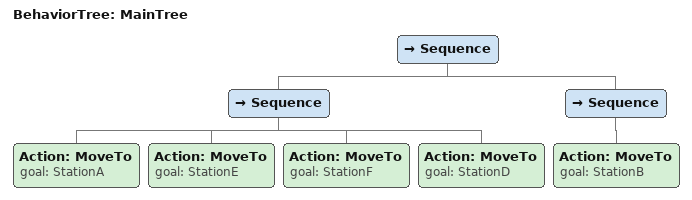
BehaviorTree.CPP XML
<root main_tree_to_execute="MainTree">
    <BehaviorTree ID="MainTree">
        <Sequence>
           ; Visit Stations in sequence
            <Sequence>
                <Action ID="MoveTo" goal="StationA"/>
                <Action ID="MoveTo" goal="StationE"/>
                <Action ID="MoveTo" goal="StationF"/>
                <Action ID="MoveTo" goal="StationD"/>
            </Sequence>
            <Sequence>
                <Action ID="MoveTo" goal="StationB"/>
            </Sequence>
        </Sequence>
    </BehaviorTree>
</root>
